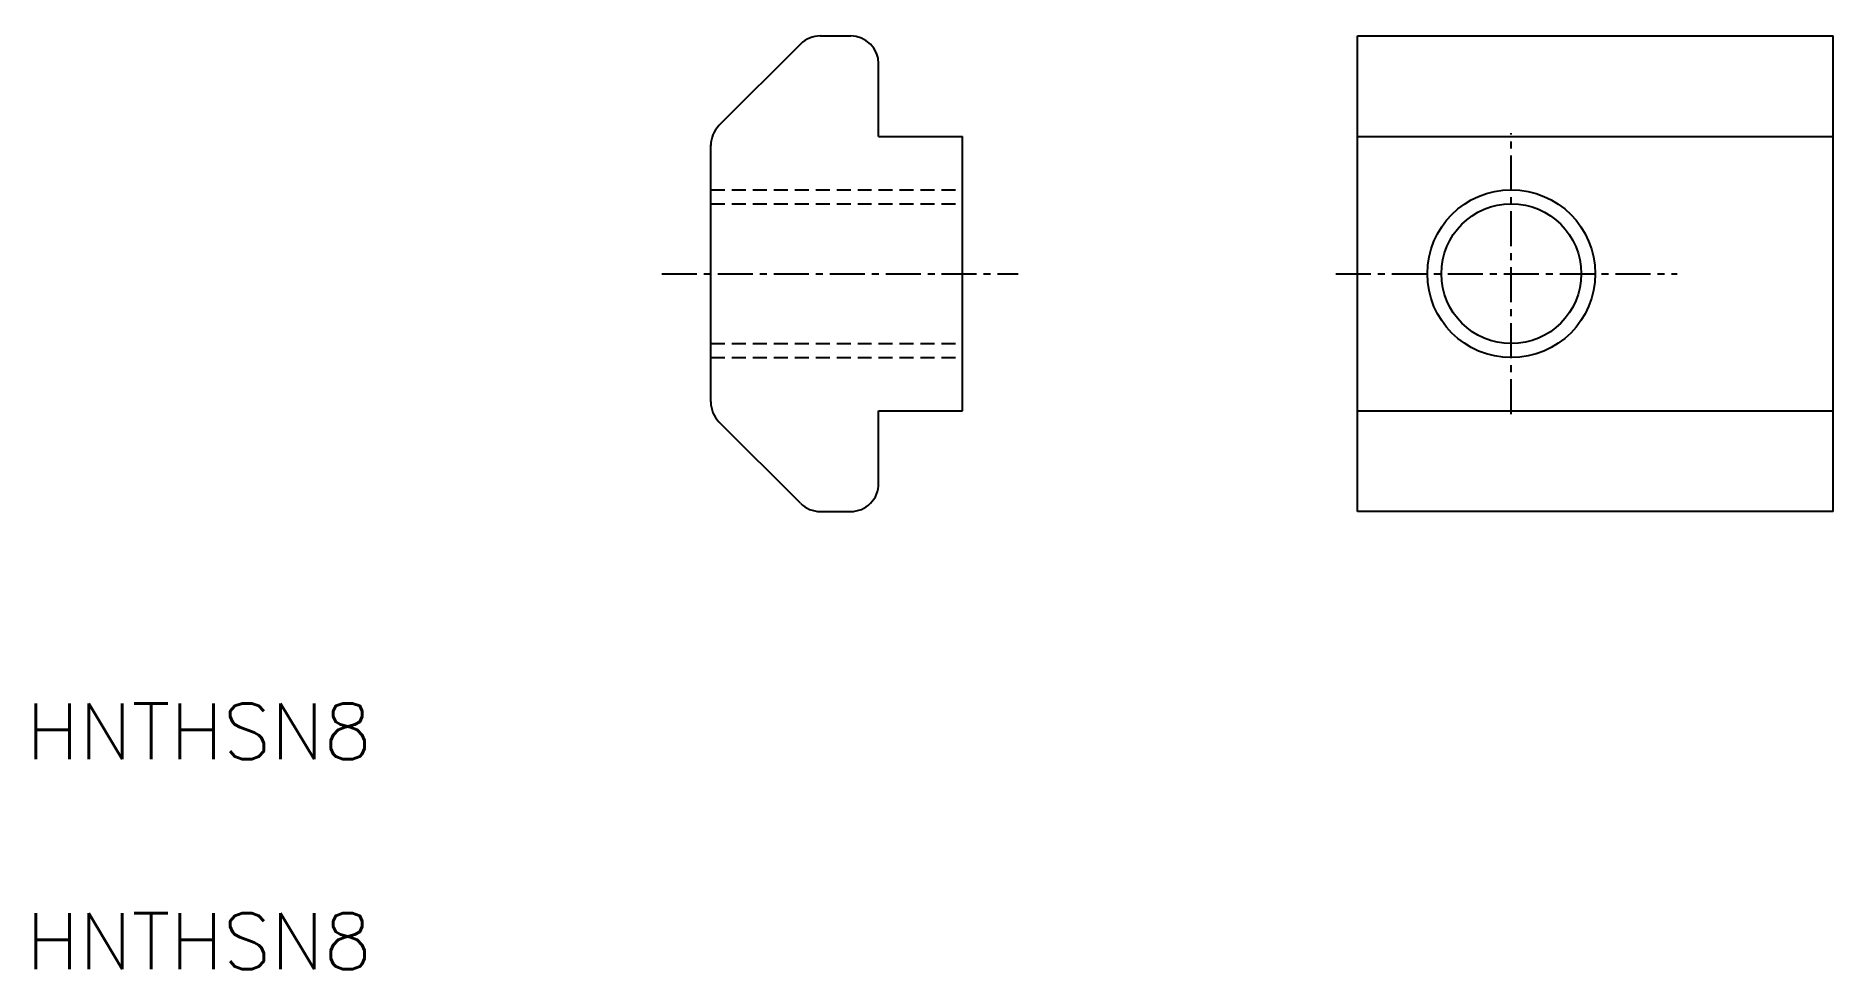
# Model space of a CAD drawing. Extents: x -52.7 to 11.5, y -24.9 to 8.5.
import ezdxf

# ---------------------------------------------------------------- set-up
doc = ezdxf.new("R2010")
doc.units = 0
doc.linetypes.add('CENTER', pattern=[2, 1.25, -0.25, 0.25, -0.25])
doc.linetypes.add('DASHED', pattern=[0.75, 0.5, -0.25])
doc.layers.get('0').update_dxf_attribs({"linetype": 'CONTINUOUS'})
doc.layers.add('CENTER', color=1, linetype='CENTER')
doc.styles.get("Standard").update_dxf_attribs({"font": 'txt.shx', "bigfont": 'bigfont.shx'})

msp = doc.modelspace()

# ---------------------------------------------------------------- linework, layer by layer
at = {"color": 7, "linetype": 'CONTINUOUS'}
for p, q in [((-24.699, 8.5), (-23.614, 8.5)), ((-5.5, 8.5), (11.5, 8.5)), ((-5.5, -8.5), (-5.5, 8.5)), ((11.5, -8.5), (11.5, 8.5)), ((-25.406, 8.207), (-28.321, 5.293)), ((-22.614, 4.9), (-22.614, 7.5)), ((-28.614, -4.586), (-28.614, 4.608)), ((-22.614, 4.9), (-19.614, 4.9)), ((-19.614, -4.9), (-19.614, 4.9)), ((-5.5, 4.9), (11.5, 4.9)), ((-22.614, -4.9), (-19.614, -4.9)), ((-22.614, -7.5), (-22.614, -4.9)), ((-5.5, -4.9), (11.5, -4.9)), ((-25.406, -8.207), (-28.321, -5.293)), ((-24.699, -8.5), (-23.614, -8.5)), ((11.5, -8.5), (-5.5, -8.5))]:
    msp.add_line(p, q, dxfattribs=at)
at = {"color": 3, "linetype": 'DASHED'}
for p, q in [((-28.614, 3), (-19.614, 3)), ((-28.614, 2.5), (-19.614, 2.5)), ((-28.614, -2.5), (-19.614, -2.5)), ((-28.614, -3), (-19.614, -3))]:
    msp.add_line(p, q, dxfattribs=at)
at = {"color": 3, "linetype": 'CONTINUOUS'}
msp.add_circle((0, 0), 3, dxfattribs=at)
at = {"color": 7, "linetype": 'CONTINUOUS'}
msp.add_circle((0, 0), 2.5, dxfattribs=at)
for centre, start, end in [((-24.699, 7.5), 90, 135), ((-23.614, 7.5), 360, 90), ((-27.614, 4.586), 135, 180), ((-27.614, -4.586), 180, 225), ((-23.614, -7.5), 269.99999, 360), ((-24.699, -7.5), 225, 269.99999)]:
    msp.add_arc(centre, 1, start, end, dxfattribs=at)
at = {"layer": 'CENTER', "color": 1, "linetype": 'CENTER'}
for p, q in [((0, -5.019), (0, 5.019)), ((-30.362, 0), (-17.625, 0)), ((-6.272, 0), (5.924, 0))]:
    msp.add_line(p, q, dxfattribs=at)

# ---------------------------------------------------------------- texts
at = {"color": 7, "linetype": 'CONTINUOUS'}
for p in [(-53.079, -17.359), (-53.079, -24.859)]:
    msp.add_text('HNTHSN8', height=2, dxfattribs=at).set_placement(p)

doc.saveas('drawing.dxf')
